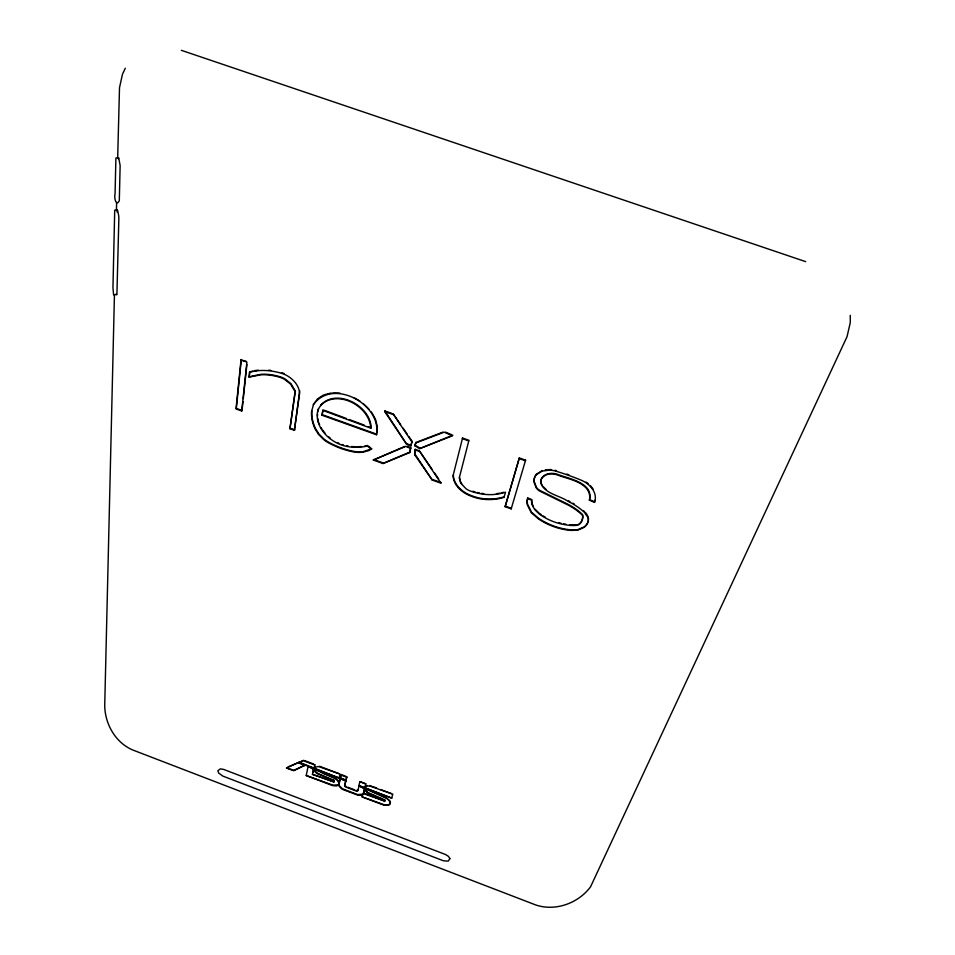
<?xml version="1.0" encoding="UTF-8"?>
<svg xmlns="http://www.w3.org/2000/svg" width="955" height="955" viewBox="0 0 955 955"><rect width="100%" height="100%" fill="white"/><g stroke="black" fill="none" stroke-linecap="round" stroke-linejoin="round"><path stroke-width="1.43" d="M850.272 315.317L850.272 322.623L847.049 336.661L590.56 886.801C578.408 903.191 555.547 911.595 535.898 905.018L132.769 749.997C115.412 742.644 104.895 723.902 104.728 705.447L114.445 294.713M116.45 209.885L116.629 202.448M117.68 157.802L119.506 87.693L122.467 74.227L125.308 68.223M390.213 803.633L389.27 800.6L387.062 798.667L365.049 788.484L385.868 797.389L390.153 801.15M390.476 802.176L389.043 805.065L383.767 805.149L362.124 796.888L362.888 794.13L357.659 794.596L343.884 789.331A5.646 2.972 24.1 0 1 341.962 788.364L339.634 786.156L339.037 784.127L339.132 786.192L341.735 788.866A5.646 2.972 24.1 0 0 343.657 789.833L358.137 795.264L361.324 795.288L362.888 794.13M249.112 377.189L249.697 372.02L249.112 377.189L260.787 374.802A47.678 31.264 29.9 0 1 279.481 377.189A16.82 11.162 30.3 0 1 284.685 379.445L290.642 384.173L295.059 391.622L289.95 428.735L294.403 430.335L299.703 390.726M414.661 454.676L415.258 449.327L419.329 450.796L440.947 483.194L432.245 480.055L414.661 454.676L415.258 449.327M589.784 498.57C590.644 482.263 568.356 479.362 557.684 475.041C552.169 472.988 544.338 473.453 541.27 479.195A12.797 8.702 21.5 0 0 540.733 482.896C544.792 493.974 559.427 495.275 568.249 501.447A50.006 33.079 21.3 0 1 584.341 512.262L587.791 517.264A14.946 10.004 20.6 0 1 587.838 522.397A22.896 15.34 20.9 0 1 584.078 527.411L577.596 530.216L571.102 530.431A47.631 32.255 21.1 0 1 538.393 518.863L531.29 512.728L527.327 504.825A25.331 16.999 21.4 0 1 527.554 498.57L527.793 498.009L531.816 499.572A21.129 14.206 21.4 0 0 532.401 504.371L533.451 506.783M318.206 422.217A38.009 25.391 27.9 0 1 318.242 409.361C330.896 385.319 370.659 403.917 371.089 427.661L370.815 428.198L322.802 410.364L322.038 415.234L376.497 434.752C382 404.084 332.268 377.547 313.3 404.825M376.891 432.794L377.392 427.136L375.601 419.555L371.483 412.023M241.317 359.498L236.327 408.406L242.033 410.471L241.722 410.996L236.016 408.931L241.006 360.023L246.032 361.181M241.722 410.996L246.891 362.124L241.006 360.023M242.188 408.991L242.976 401.589M243.286 398.617L246.891 364.559M289.95 428.735L295.358 391.096L290.941 383.647L284.996 378.908A16.82 11.162 30.3 0 0 279.791 376.664A47.666 31.276 29.9 0 0 261.109 374.288L249.422 376.664M294.403 430.335L299.619 393.257C299.166 386.13 294.14 380.15 288.338 376.425A18.969 12.618 30.3 0 0 281.462 373.286M595.132 500.456C596.899 491.192 588.925 483.29 580.962 480.09A178.919 113.657 21.4 0 0 556.252 471.269A19.506 13.274 21.5 0 0 549.722 470.123L542.154 471.078L536.268 474.719A19.601 13.346 21.5 0 0 534.036 482.311L536.244 487.91A8.38 5.694 21.8 0 0 540.064 491.228L566.255 504.133A43.906 29.056 21.2 0 1 581.547 514.399A4.823 3.235 20.5 0 1 582.598 515.819A21.297 14.277 21 0 1 579.84 523.829A7.64 5.109 20.6 0 1 576.223 525.405A30.142 20.318 21 0 1 565.814 524.82A41.352 28.005 21.1 0 1 538.99 513.802L534.74 509.672L532.174 504.944A21.141 14.206 21.4 0 1 531.589 500.134L527.554 498.57M118.301 158.816L118.707 157.897L120.139 165.549L119.303 200.765C115.925 207.068 113.967 197.279 115.066 193.841L115.877 158.84L116.044 157.862L118.539 157.838M322.038 415.234L323.1 409.826M306.221 775.532L332.913 785.141L338.774 784.807L336.566 785.953L332.686 785.643L306.221 775.532L308.095 766.352L313.658 768.775L312.918 772.583M318.409 770.852L314.398 769.097A5.336 2.817 24.6 0 0 314.601 770.601L317.346 773.144L333.952 780.295A2.197 1.158 24.4 0 1 333.617 781.835L312.44 774.35L313.658 768.775M315.186 766.471L314.147 767.856L314.935 764.513M410.889 445.866L412.059 441.162L410.889 445.866L406.735 444.373L384.662 411.521L384.937 410.972L391.813 413.431M404.634 446.451L373.31 460.047L382.967 463.521L409.588 452.622L410.793 447.728L407.188 446.343M409.588 452.622L410.793 447.728M302.64 760.753L298.951 762.723L339.085 778.027L340.064 774.087L320.021 767.044A5.42 2.865 24.6 0 0 318.099 766.531L314.35 767.522M314.398 769.097L335.575 778.922L337.7 780.701L339.061 783.47L341.15 774.493L340.171 778.432L345.853 780.605L340.35 778.146L339.288 782.969C337.043 775.448 326.419 776.081 321.083 772.01M415.556 443.06L444.039 432.185L452.539 435.755L419.663 448.635L414.936 445.842L415.819 442.499L442.941 432.149M414.936 445.842L415.819 442.499M345.233 785.905A2.208 1.158 24.1 0 1 344.874 784.903L346.844 776.666L344.648 785.404A2.208 1.158 24.1 0 0 345.173 786.574A1.946 1.027 24.1 0 0 346.259 787.242L355.773 790.871A1.922 1.015 23.9 0 0 356.967 791.074L357.17 791.05A2.232 1.17 23.9 0 0 357.898 790.465M358.889 785.571L391.681 798.082L358.889 785.571L359.916 781.644L365.813 783.9L364.894 787.386L367.078 785.476M357.898 790.465L359.08 785.929L364.512 788.854L363.377 793.569L384.411 801.006A1.492 0.788 23.4 0 0 384.71 799.848L369.155 793.044A5.085 2.686 23.6 0 1 367.46 792.137L365.264 789.701A6.088 3.223 23.6 0 1 365.049 788.484M363.377 793.569L364.512 788.854M453.327 475.089C453.649 483.66 460.489 490.488 467.819 494.069A34.81 23.457 23.8 0 0 485.976 498.916A50.388 34.153 24 0 0 504.216 496.791L503.989 497.364L505.517 492.171A56.488 38.475 24.2 0 1 496.17 494.26A44.205 29.987 24 0 1 470.505 491.085A13.728 9.192 23.9 0 1 466.04 488.769L460.68 483.063L459.283 477.87L468.929 440.303L462.578 438.035L453.076 475.638C453.398 484.221 460.25 491.049 467.568 494.618A34.822 23.457 23.8 0 0 485.725 499.477A50.4 34.153 24 0 0 503.977 497.352M391.681 798.082L392.803 794.178L370.301 786.228L367.472 785.893L365.108 786.992M589.354 500.205L589.569 499.632L594.726 501.793L594.499 502.366L589.354 500.205C594.368 482.752 568.058 478.539 557.911 474.468C552.408 472.415 544.577 472.88 541.497 478.634A12.785 8.714 21.5 0 0 541.163 479.494M505.123 506.699L519.329 457.958L525.584 460.191L511.188 508.884L505.123 506.699L519.329 457.958M594.499 502.366L595.347 499.883M117.274 210.088L114.851 210.124L114.696 211.019L112.953 287.694L113.597 294.88L116.916 294.295L118.85 218.838A5.276 0.955 82.1 0 0 118.563 215.006L117.823 211.377A5.3 0.609 85.5 0 0 116.999 211.891M384.197 801.508A1.492 0.788 23.4 0 0 384.495 800.362L384.71 799.848M511.188 508.884L511.414 508.323L505.362 506.138M525.584 460.191L525.334 460.752L519.078 458.519M365.813 783.9L359.916 781.644M362.124 796.888L383.982 804.647L388.208 804.958L390.01 803.931M339.061 783.47L339.407 782.432M339.085 778.027L299.178 762.221M333.39 782.336A2.197 1.158 24.4 0 0 333.725 780.808L333.952 780.295M312.44 774.35L332.316 781.345M462.578 438.035L462.315 438.596L468.678 440.864M305.206 765.098L293.913 770.255L286.476 767.999L293.674 770.745L305.206 765.098L298.891 762.341L288.064 766.925M308.095 766.352L313.431 769.276M298.951 762.723L303.786 760.264M286.476 767.999L298.891 762.341M432.245 480.055L414.924 454.126M419.663 448.635L452.789 435.194M406.735 444.373L384.937 410.972M382.967 463.521L409.85 452.073M411.796 441.711L393.185 413.921L400.575 424.581M323.638 394.928L317.609 398.808L313.586 404.287L311.569 411.474A54.137 36.23 27.6 0 0 315.126 428.986L318.612 434.501L323.506 439.407A24.508 16.247 28.2 0 0 329.451 443.347A60.929 41.041 28.3 0 0 352.801 451.763A28.543 18.981 27.8 0 0 362.995 452.181L368.94 450.593L371.793 448.719L363.27 451.643A28.531 18.993 27.8 0 1 353.087 451.226A60.917 41.041 28.3 0 1 329.726 442.81A24.496 16.247 28.2 0 1 323.793 438.87L318.898 433.964L315.425 428.449A54.125 36.242 27.6 0 1 311.891 410.948M376.497 434.752L376.771 434.215L322.324 414.697M329.893 438.512A27.05 18.002 28.1 0 0 347.93 446.63A49.421 33.15 28.4 0 0 367.365 445.985L367.651 445.46A49.397 33.162 28.4 0 1 364.631 446.092M320.582 405.123C337.724 388.9 369.597 406.102 370.815 428.198M373.31 460.047L405.72 446.427L410.531 448.277M542.38 470.517L536.507 474.146A19.601 13.346 21.5 0 0 534.275 481.75L536.471 487.337A8.38 5.694 21.8 0 0 540.303 490.667L566.482 503.56A43.894 29.056 21.2 0 1 581.762 513.826A4.811 3.235 20.5 0 1 582.825 515.246A21.297 14.277 21 0 1 580.067 523.256A7.64 5.109 20.6 0 1 578.181 524.45M324.915 394.606L331.266 392.971M545.257 469.812L549.961 469.562A19.494 13.274 21.5 0 1 551.584 469.681M116.713 294.809L116.092 294.331M332.71 392.983L339.92 393.09M369.788 785.535L371.268 785.977M181.366 50.328L805.674 261.646M384.662 411.521L392.911 414.47M407.009 443.824L411.151 445.317M414.983 449.877L419.066 451.345M290.236 428.198L294.701 429.81M432.496 479.506L441.21 482.645M373.584 459.498L383.242 462.984M324.461 410.328L346.402 418.481M349.148 419.508L364.237 425.106M368.344 426.634L371.089 427.661M305.182 760.801L313.55 763.988M338.738 773.586L320.259 766.543A5.42 2.865 24.6 0 0 319.615 766.316M342.284 774.935L345.698 776.236M372.617 786.49L376.652 788.03M380.687 789.558L391.455 793.665M303.559 760.765L314.708 765.015M340.923 775.006L346.617 777.179M340.398 777.931L346.068 780.092M363.604 793.056L383.027 800.469M347.847 787.254L354.639 789.845M445.507 432.138L451.584 434.692M360.202 786.407L363.604 787.863M333.725 780.796L317.12 773.646L314.374 771.103A5.336 2.817 24.6 0 1 314.171 769.599M340.123 778.647L345.615 781.059M298.652 762.842L304.967 765.6M384.495 800.362L368.94 793.557A5.085 2.686 23.6 0 1 367.245 792.65L365.049 790.203A6.1 3.223 23.6 0 1 364.834 788.985M353.911 397.638L359.844 401.04M415.21 445.293L419.925 448.074M546.081 489.449L542.607 486.19L541.175 483.302M586.084 482.096L588.268 483.708M363.139 403.499L368.857 409.074M368.69 446.272L370.755 447.907M367.377 446.009L371.519 449.256M590.226 485.474L593.318 489.414M585.343 512.453L586.68 514.077M534.967 509.111L539.217 513.241A41.34 28.005 21.1 0 0 541.175 514.626M403.034 428.138L407.14 434.059M408.776 436.423L411.235 439.98M420.164 452.013L431.947 469.168M434.477 472.844L438.679 478.968M461.719 483.779L460.31 481.213M587.206 514.936L587.659 515.807M459.868 479.899L459.534 477.321M250.735 371.65A42.712 28.101 30.1 0 1 252.884 371.041M254.567 370.671A42.712 28.101 30.1 0 1 256.298 370.385A54.96 36.063 29.8 0 1 258.28 370.182M268.653 370.182A54.96 36.063 29.8 0 1 270.814 370.409M281.773 372.748A18.969 12.618 30.3 0 1 284.124 373.572M249.386 372.546A42.724 28.089 30.1 0 1 255.988 370.922M256 370.946A54.984 36.051 29.8 0 1 281.474 373.262M554.855 470.254A19.494 13.274 21.5 0 1 556.479 470.696M566.852 474.086A178.872 113.669 21.4 0 1 568.917 474.814M318.493 421.68A37.997 25.391 27.9 0 1 317.752 418.314M317.526 416.105A37.997 25.391 27.9 0 1 317.526 413.933M317.764 411.832A37.997 25.391 27.9 0 1 318.528 408.824M330.12 438.011A31.825 21.225 28 0 1 328.735 436.841M324.987 433.057A31.825 21.225 28 0 1 322.838 430.335M321.895 428.938A31.825 21.225 28 0 1 321.035 427.506M319.603 424.617A31.825 21.225 28 0 1 319.042 423.149M348.217 446.081A27.038 18.002 28.1 0 1 346.641 445.794M343.478 444.982A27.038 18.002 28.1 0 1 341.902 444.469M338.798 443.227A27.038 18.002 28.1 0 1 337.27 442.511M361.503 446.522A49.397 33.162 28.4 0 1 351.619 446.51M329.833 438.548A31.837 21.225 28 0 1 318.29 422.229M483.743 493.639A44.193 29.987 24 0 1 481.571 493.329M479.398 492.935A44.193 29.987 24 0 1 477.225 492.458M475.053 491.897A44.193 29.987 24 0 1 472.892 491.252M503.512 492.291A56.464 38.475 24.2 0 1 501.208 492.864M499.632 493.186A56.464 38.475 24.2 0 1 496.409 493.699M540.96 482.323A12.785 8.714 21.5 0 1 540.96 480.413M568.476 500.862A49.994 33.079 21.3 0 1 569.956 501.614M572.857 503.19A49.994 33.079 21.3 0 1 574.265 504.025M583.386 510.65A49.994 33.079 21.3 0 1 584.556 511.689M588.017 516.691A14.946 10.004 20.6 0 1 588.053 521.824A22.884 15.34 20.9 0 1 584.293 526.838L577.811 529.655L571.329 529.87A47.619 32.255 21.1 0 1 538.62 518.302L531.529 512.167L527.566 504.264A25.319 16.999 21.4 0 1 527.793 498.009M566.04 524.259A41.34 28.005 21.1 0 1 563.653 523.865M561.277 523.364A41.34 28.005 21.1 0 1 558.902 522.767M545.305 517.18A41.34 28.005 21.1 0 1 543.216 515.951M569.55 524.761A30.13 20.33 21 0 0 576.438 524.82A7.64 5.109 20.6 0 0 576.808 524.784M346.486 786.741A1.946 1.027 24.1 0 1 345.794 786.371M355.988 790.358A1.922 1.015 23.9 0 0 357.182 790.561L357.397 790.537A2.232 1.17 23.9 0 0 358.125 789.964M449.889 858.664L448.217 861.135L443.395 860.777L222.742 776.057L218.647 773.013L217.883 770.709L220.354 768.871L223.554 769.384L445.448 854.486L448.444 856.36L449.889 858.664"/></g></svg>
